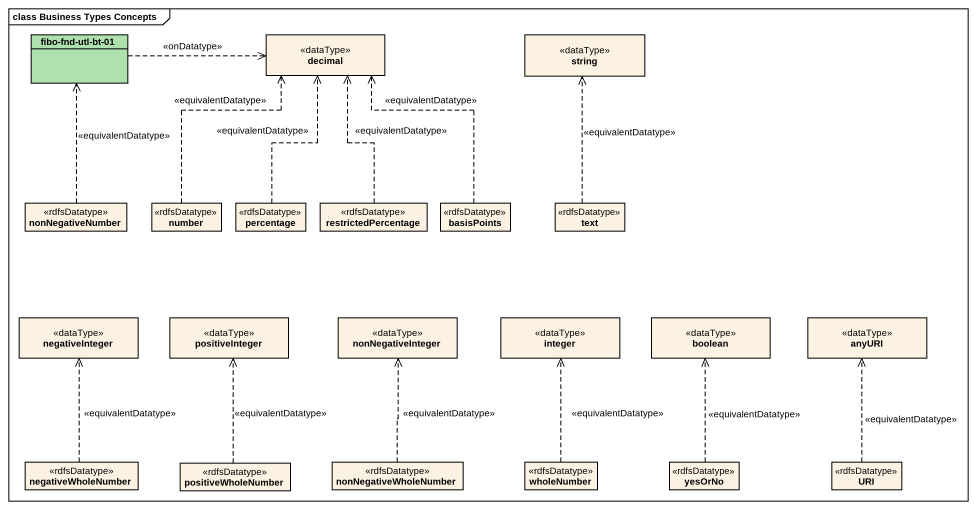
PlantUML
@startuml
mainframe class Business Types Concepts
hide circle
hide empty members
class "fibo-fnd-utl-bt-01" as fibo_fnd_utl_bt_01 #AFE1AF
class decimal <<dataType>>
class string <<dataType>>
class nonNegativeNumber <<rdfsDatatype>>
class number <<rdfsDatatype>>
class percentage <<rdfsDatatype>>
class restrictedPercentage <<rdfsDatatype>>
class basisPoints <<rdfsDatatype>>
class text <<rdfsDatatype>>
class negativeInteger <<dataType>>
class positiveInteger <<dataType>>
class nonNegativeInteger <<dataType>>
class integer <<dataType>>
class boolean <<dataType>>
class anyURI <<dataType>>
class negativeWholeNumber <<rdfsDatatype>>
class positiveWholeNumber <<rdfsDatatype>>
class nonNegativeWholeNumber <<rdfsDatatype>>
class wholeNumber <<rdfsDatatype>>
class yesOrNo <<rdfsDatatype>>
class URI <<rdfsDatatype>>
fibo_fnd_utl_bt_01 .right.> decimal : <<onDatatype>>
nonNegativeNumber .up.> fibo_fnd_utl_bt_01 : <<equivalentDatatype>>
number .up.> decimal : <<equivalentDatatype>>
percentage .up.> decimal : <<equivalentDatatype>>
restrictedPercentage .up.> decimal : <<equivalentDatatype>>
basisPoints .up.> decimal : <<equivalentDatatype>>
text .up.> string : <<equivalentDatatype>>
negativeWholeNumber .up.> negativeInteger : <<equivalentDatatype>>
positiveWholeNumber .up.> positiveInteger : <<equivalentDatatype>>
nonNegativeWholeNumber .up.> nonNegativeInteger : <<equivalentDatatype>>
wholeNumber .up.> integer : <<equivalentDatatype>>
yesOrNo .up.> boolean : <<equivalentDatatype>>
URI .up.> anyURI : <<equivalentDatatype>>
@enduml
